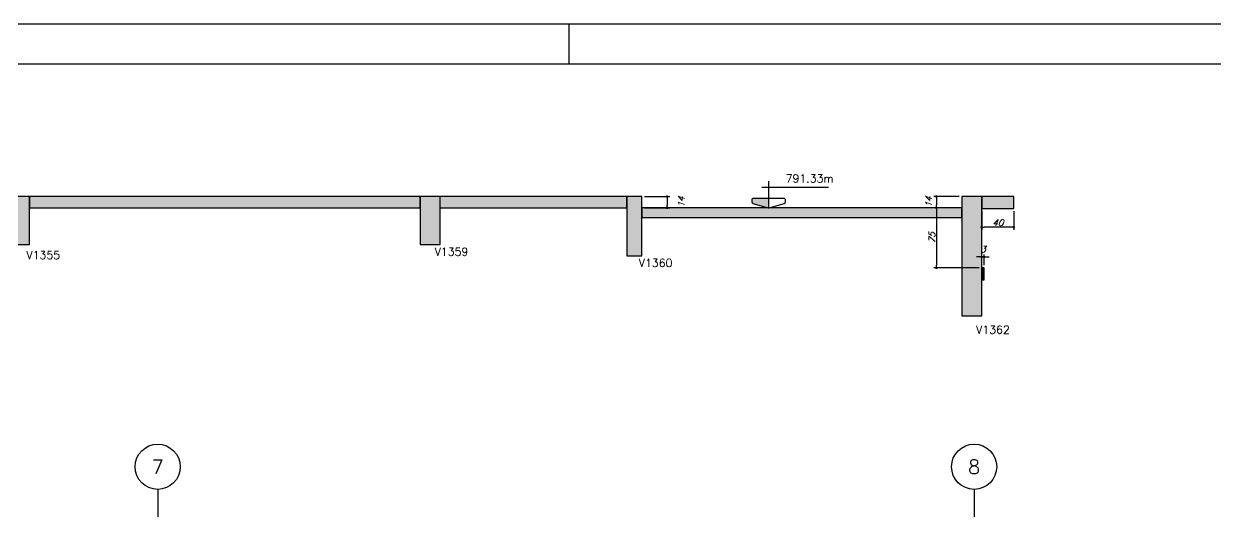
# Model space of a CAD drawing. Extents: x -5051 to 5519, y -2218 to 2282.
# Drawn here: x 2063 to 3551, y 1674 to 2282 of the extents above; entities that cross this region are included whole.
import ezdxf
from ezdxf.enums import TextEntityAlignment as Align

# ---------------------------------------------------------------- set-up
doc = ezdxf.new("R2010")
doc.units = 0
doc.header["$LTSCALE"] = 50
doc.header["$MEASUREMENT"] = 0
doc.linetypes.add('EIXO', pattern=[6.8, 6, -0.4, 0, -0.4])
doc.layers.get('0').update_dxf_attribs({"linetype": 'CONTINUOUS'})
doc.layers.get('DEFPOINTS').update_dxf_attribs({"linetype": 'CONTINUOUS'})
for name, color, linetype in [('F-CORTE', 4, 'CONTINUOUS'), ('F-COTAS', 106, 'CONTINUOUS'), ('F-EIXO', 12, 'EIXO'), ('F-MARGEM', 1, 'CONTINUOUS'), ('F-NÍVEL-VISTA', 2, 'CONTINUOUS'), ('F-SOLIDO-CORTE', 71, 'CONTINUOUS'), ('F-TEXTO', 6, 'CONTINUOUS'), ('F-TEXTO-YELLOW', 2, 'CONTINUOUS')]:
    doc.layers.add(name, color=color, linetype=linetype)
doc.styles.add('CP-TEXT-INCL', font='simplex.shx', dxfattribs={"oblique": 20})
doc.styles.add('MCP', font='simplex.shx')
doc.styles.add('ROMANS', font='simplex.shx')
doc.dimstyles.new('CP-COTAS-50', dxfattribs={"dimscale": 0.64, "dimtxt": 12.5, "dimasz": 5, "dimexe": 5, "dimexo": 5, "dimgap": 2.5, "dimtad": 1, "dimdec": 1, "dimdsep": 46, "dimtxsty": 'CP-TEXT-INCL', "dimblk1": 'DOT', "dimblk2": 'DOT', "dimsah": 1, "dimcen": 9, "dimclrd": 256, "dimclre": 256, "dimclrt": 256, "dimadec": 0, "dimazin": 0, "dimtfac": 1, "dimtdec": 1, "dimtmove": 2, "dimatfit": 3, "dimldrblk": 'DOT', "dimfxl": 5, "dimtolj": 1, "dimarcsym": 0})

# ---------------------------------------------------------------- blocks, each defined once
blk = doc.blocks.new('*U205')
at = {"layer": 'F-EIXO'}
blk.add_line((0, 0), (0, -2508.4), dxfattribs=at)
at = {"layer": 'F-EIXO', "color": 2, "linetype": 'Continuous'}
blk.add_circle((0, 28.2), 28.2, dxfattribs=at)
at = {"layer": 'F-TEXTO', "style": 'ROMANS'}
blk.add_attdef('EIXO', text='', height=17.5, rotation=360, dxfattribs=at).set_placement((0, 28.2), align=Align.MIDDLE_CENTER)
blk = doc.blocks.new('_DOT')
at = {"color": 0, "linetype": 'ByBlock'}
blk.add_line((-0.5, 0), (-1, 0), dxfattribs=at)
at = {"color": 0, "linetype": 'ByBlock', "const_width": 0.5}
blk.add_lwpolyline([(-0.25, 0, 1), (0.25, 0, 1)], format="xyb", close=True, dxfattribs=at)
blk = doc.blocks.new('*D226')
at = {"layer": 'DEFPOINTS', "color": 0, "linetype": 'Continuous', "transparency": 16777216}
for p in [(2835, 2066.7), (2835, 2052.7), (2866.5, 2052.7)]:
    blk.add_point(p, dxfattribs=at)
at = {"layer": 'F-COTAS', "linetype": 'Continuous', "lineweight": -2, "transparency": 16777216}
for p, q in [((2838.2, 2066.7), (2869.7, 2066.7)), ((2866.5, 2063.5), (2866.5, 2055.9)), ((2838.2, 2052.7), (2869.7, 2052.7))]:
    blk.add_line(p, q, dxfattribs=at)
at = {"layer": 'F-COTAS', "linetype": 'Continuous', "lineweight": -2, "transparency": 16777216, "xscale": 3.2, "yscale": 3.2, "zscale": 3.2}
for p, rotation in [((2866.5, 2066.7), 90), ((2866.5, 2052.7), 270)]:
    blk.add_blockref('_DOT', p, dxfattribs=dict(at, rotation=rotation))
at = {"layer": 'F-COTAS', "linetype": 'Continuous', "transparency": 16777216, "insert": (2884.1, 2059.7), "char_height": 8, "attachment_point": 5, "rotation": 90, "style": 'CP-TEXT-INCL'}
blk.add_mtext('\\A1;14', dxfattribs=at)
blk = doc.blocks.new('*D227')
at = {"layer": 'DEFPOINTS', "color": 0, "linetype": 'Continuous', "transparency": 16777216}
for p in [(3234.5, 2066.7), (3202.9, 2052.7), (3234.5, 2052.7)]:
    blk.add_point(p, dxfattribs=at)
at = {"layer": 'F-COTAS', "linetype": 'Continuous', "lineweight": -2, "transparency": 16777216}
for p, q in [((3231.3, 2066.7), (3199.7, 2066.7)), ((3202.9, 2063.5), (3202.9, 2055.9)), ((3231.3, 2052.7), (3199.7, 2052.7))]:
    blk.add_line(p, q, dxfattribs=at)
at = {"layer": 'F-COTAS', "linetype": 'Continuous', "lineweight": -2, "transparency": 16777216, "xscale": 3.2, "yscale": 3.2, "zscale": 3.2}
for p, rotation in [((3202.9, 2066.7), 90), ((3202.9, 2052.7), 270)]:
    blk.add_blockref('_DOT', p, dxfattribs=dict(at, rotation=rotation))
at = {"layer": 'F-COTAS', "linetype": 'Continuous', "transparency": 16777216, "insert": (3193.3, 2059.7), "char_height": 8, "attachment_point": 5, "rotation": 90, "style": 'CP-TEXT-INCL'}
blk.add_mtext('\\A1;14', dxfattribs=at)
blk = doc.blocks.new('*D228')
at = {"layer": 'DEFPOINTS', "color": 0, "linetype": 'Continuous', "transparency": 16777216}
for p in [(3234.5, 2052.7), (3202.9, 1977.7), (3259.5, 1977.7)]:
    blk.add_point(p, dxfattribs=at)
at = {"layer": 'F-COTAS', "linetype": 'Continuous', "lineweight": -2, "transparency": 16777216}
for p, q in [((3231.3, 2052.7), (3199.7, 2052.7)), ((3202.9, 2049.5), (3202.9, 1980.9)), ((3256.3, 1977.7), (3199.7, 1977.7))]:
    blk.add_line(p, q, dxfattribs=at)
at = {"layer": 'F-COTAS', "linetype": 'Continuous', "lineweight": -2, "transparency": 16777216, "xscale": 3.2, "yscale": 3.2, "zscale": 3.2}
for p, rotation in [((3202.9, 2052.7), 90), ((3202.9, 1977.7), 270)]:
    blk.add_blockref('_DOT', p, dxfattribs=dict(at, rotation=rotation))
at = {"layer": 'F-COTAS', "linetype": 'Continuous', "transparency": 16777216, "insert": (3197.3, 2015.2), "char_height": 8, "attachment_point": 5, "rotation": 90, "style": 'CP-TEXT-INCL'}
blk.add_mtext('\\A1;75', dxfattribs=at)
blk = doc.blocks.new('*D229')
at = {"layer": 'DEFPOINTS', "color": 0, "linetype": 'Continuous', "transparency": 16777216}
for p in [(3259.5, 1991.3), (3259.5, 1982.7), (3262.5, 1977.7)]:
    blk.add_point(p, dxfattribs=at)
at = {"layer": 'F-COTAS', "linetype": 'Continuous', "lineweight": -2, "transparency": 16777216}
for p, q in [((3259.5, 1985.9), (3259.5, 1994.5)), ((3262.5, 1980.9), (3262.5, 1994.5)), ((3256.3, 1991.3), (3253.1, 1991.3)), ((3262.5, 1991.3), (3259.5, 1991.3)), ((3265.7, 1991.3), (3268.9, 1991.3))]:
    blk.add_line(p, q, dxfattribs=at)
at = {"layer": 'F-COTAS', "linetype": 'Continuous', "lineweight": -2, "transparency": 16777216, "xscale": 3.2, "yscale": 3.2, "zscale": 3.2}
blk.add_blockref('_DOT', (3259.5, 1991.3), dxfattribs=at)
at = {"layer": 'F-COTAS', "linetype": 'Continuous', "lineweight": -2, "transparency": 16777216, "xscale": 3.2, "yscale": 3.2, "zscale": 3.2, "rotation": 180}
blk.add_blockref('_DOT', (3262.5, 1991.3), dxfattribs=at)
at = {"layer": 'F-COTAS', "linetype": 'Continuous', "transparency": 16777216, "insert": (3261, 2000.9), "char_height": 8, "attachment_point": 5, "style": 'CP-TEXT-INCL'}
blk.add_mtext('\\A1;3', dxfattribs=at)
blk = doc.blocks.new('*D230')
at = {"layer": 'DEFPOINTS', "color": 0, "linetype": 'Continuous', "transparency": 16777216}
for p in [(3259.5, 2051.7), (3299.5, 2051.7), (3259.5, 2028.5)]:
    blk.add_point(p, dxfattribs=at)
at = {"layer": 'F-COTAS', "linetype": 'Continuous', "lineweight": -2, "transparency": 16777216}
for p, q in [((3259.5, 2048.5), (3259.5, 2025.3)), ((3299.5, 2048.5), (3299.5, 2025.3)), ((3296.3, 2028.5), (3262.7, 2028.5))]:
    blk.add_line(p, q, dxfattribs=at)
at = {"layer": 'F-COTAS', "linetype": 'Continuous', "lineweight": -2, "transparency": 16777216, "xscale": 3.2, "yscale": 3.2, "zscale": 3.2, "rotation": 180}
blk.add_blockref('_DOT', (3259.5, 2028.5), dxfattribs=at)
at = {"layer": 'F-COTAS', "linetype": 'Continuous', "lineweight": -2, "transparency": 16777216, "xscale": 3.2, "yscale": 3.2, "zscale": 3.2}
blk.add_blockref('_DOT', (3299.5, 2028.5), dxfattribs=at)
at = {"layer": 'F-COTAS', "linetype": 'Continuous', "transparency": 16777216, "insert": (3279.5, 2034.1), "char_height": 8, "attachment_point": 5, "style": 'CP-TEXT-INCL'}
blk.add_mtext('\\A1;40', dxfattribs=at)
blk = doc.blocks.new('Nível - Vista')
at = {"layer": 'F-NÍVEL-VISTA'}
blk.add_hatch(color=71, dxfattribs=at).paths.add_polyline_path([(0, 0.238), (-0.38, 0.238, 0.414214), (-0.42, 0.198), (-0.42, 0.148, 0.331206), (-0.391, 0.11), (-0.011, 0.002, 0.072993), (0, 0)])
at = {"layer": 'F-NÍVEL-VISTA', "color": 2}
for p, q in [((0, 0.67), (0, 0)), ((-0.168, 0.521), (1.493, 0.521))]:
    blk.add_line(p, q, dxfattribs=at)
blk.add_lwpolyline([(-0.011, 0.002, 0.146769), (0.011, 0.002), (0.391, 0.11, 0.331206), (0.42, 0.148), (0.42, 0.198, 0.414214), (0.38, 0.238), (-0.38, 0.238, 0.414214), (-0.42, 0.198), (-0.42, 0.148, 0.331206), (-0.391, 0.11), (-0.011, 0.002, 0.146769), (0.011, 0.002)], format="xyb", dxfattribs=at)
at = {"layer": 'F-TEXTO', "color": 3, "style": 'MCP'}
for tag, p in [('NÍVEL', (1.026, 0.636)), ('NÍVEL_DETALHE', (1.02, 0.186))]:
    blk.add_attdef(tag, text='', height=0.2, dxfattribs=at).set_placement(p, align=Align.CENTER)
blk = doc.blocks.new('A0-5L_900')
at = {"layer": 'F-MARGEM', "color": 2}
blk.add_line((155.9, 90), (155.9, 89), dxfattribs=at)
blk.add_lwpolyline([(0, 0), (0, 90), (211.4, 90), (211.4, 0)], close=True, dxfattribs=at)
at = {"layer": 'F-MARGEM', "color": 7}
blk.add_lwpolyline([(2.5, 89), (210.4, 89), (210.4, 1), (2.5, 1)], close=True, dxfattribs=at)

msp = doc.modelspace()

# ---------------------------------------------------------------- hatches: boundary and pattern name
at = {"layer": 'F-SOLIDO-CORTE', "linetype": 'Continuous'}
for points in [[(2051, 2042.391), (2051, 2030.981), (2051, 2006.684), (2058.694, 2006.684), (2066.387, 2006.684), (2070, 2006.684), (2070, 2030.978), (2070, 2042.388), (2070, 2066.684), (2062.307, 2066.684), (2058.694, 2066.684), (2051, 2066.684)], [(2129.82, 2066.684), (2097.542, 2066.684), (2073.528, 2066.684), (2072.643, 2066.684), (2072.227, 2066.684), (2070, 2066.684), (2070, 2061.016), (2070, 2058.354), (2070, 2052.684), (2072.227, 2052.684), (2072.973, 2052.684), (2073.528, 2052.684), (2105.805, 2052.684), (2129.82, 2052.684), (2137.006, 2052.684), (2363.624, 2052.684), (2431.674, 2052.684), (2498.004, 2052.684), (2533.305, 2052.684), (2542.306, 2052.684), (2558, 2052.684), (2558, 2062.107), (2558, 2064.113), (2558, 2066.684), (2542.306, 2066.684), (2519.871, 2066.684), (2498.004, 2066.684), (2429.954, 2066.684), (2363.624, 2066.684), (2137.006, 2066.684)], [(2558, 2026.304), (2558, 2017.703), (2558, 2006.684), (2562.591, 2006.684), (2579.08, 2006.684), (2582.592, 2006.684), (2582.711, 2006.684), (2582.905, 2006.684), (2583, 2006.684), (2583, 2029.997), (2583, 2041.395), (2583, 2066.684), (2582.806, 2066.684), (2582.711, 2066.684), (2582.592, 2066.684), (2566.103, 2066.684), (2562.591, 2066.684), (2558, 2066.684)], [(2664.108, 2066.684), (2663.718, 2066.684), (2583, 2066.684), (2582.663, 2066.684), (2582.592, 2066.684), (2582.592, 2057.262), (2582.592, 2055.255), (2582.592, 2052.684), (2582.866, 2052.684), (2583, 2052.684), (2663.718, 2052.684), (2664.108, 2052.684), (2736.28, 2052.684), (2816, 2052.684), (2816, 2055.563), (2816, 2058.742), (2816, 2066.684), (2725.468, 2066.684)], [(2816, 2051.471), (2816, 2034.666), (2816, 1992.684), (2826.779, 1992.684), (2830.685, 1992.684), (2835, 1992.684), (2835, 2007.898), (2835, 2024.703), (2835, 2066.684), (2831.094, 2066.684), (2826.779, 2066.684), (2816, 2066.684)], [(3234.5, 1970.306), (3234.5, 1947.75), (3234.5, 1917.684), (3239.545, 1917.684), (3255.715, 1917.684), (3259.5, 1917.684), (3259.5, 2014.063), (3259.5, 2036.619), (3259.5, 2066.684), (3243.329, 2066.684), (3239.545, 2066.684), (3234.5, 2066.684)], [(3265.875, 2066.684), (3262.415, 2066.684), (3259.5, 2066.684), (3259.5, 2056.982), (3259.5, 2054.711), (3259.5, 2051.684), (3262.728, 2051.684), (3265.875, 2051.684), (3272.7, 2051.684), (3273.113, 2051.684), (3299.5, 2051.684), (3299.5, 2052.895), (3299.5, 2055.987), (3299.5, 2066.684), (3273.113, 2066.684), (3272.7, 2066.684)], [(3133.967, 2052.684), (3125.075, 2052.684), (3007.855, 2052.684), (2925.722, 2052.684), (2835, 2052.684), (2835, 2050.217), (2835, 2047.492), (2835, 2040.684), (2917.133, 2040.684), (3007.855, 2040.684), (3125.075, 2040.684), (3133.768, 2040.684), (3141.954, 2040.684), (3234.5, 2040.684), (3234.5, 2048.446), (3234.5, 2050.263), (3234.5, 2052.684), (3141.954, 2052.684)], [(3262.061, 1962.684), (3262.5, 1962.684), (3262.5, 1963.508), (3262.5, 1965.704), (3262.5, 1977.684), (3262.335, 1977.684), (3261.896, 1977.684), (3259.5, 1977.684), (3259.5, 1976.86), (3259.5, 1974.665), (3259.5, 1962.684), (3261.896, 1962.684)]]:
    msp.add_hatch(color=256, dxfattribs=at).paths.add_polyline_path(points, flags=16)

# ---------------------------------------------------------------- linework, layer by layer
at = {"layer": 'F-CORTE', "linetype": 'Continuous'}
for points in [[(2582.592, 2066.684), (2582.711, 2066.684), (2582.592, 2066.684), (2566.103, 2066.684), (2562.591, 2066.684), (2558, 2066.684), (2129.82, 2066.684), (2070, 2066.684), (2062.307, 2066.684), (2058.694, 2066.684), (2051, 2066.684), (1295.738, 2066.684)], [(2058.694, 2006.684), (2066.387, 2006.684), (2070, 2006.684), (2070, 2030.978), (2070, 2042.388), (2070, 2052.684), (2072.227, 2052.684), (2072.973, 2052.684), (2073.528, 2052.684), (2105.805, 2052.684), (2129.82, 2052.684), (2137.006, 2052.684), (2363.624, 2052.684), (2431.674, 2052.684), (2498.004, 2052.684), (2533.305, 2052.684), (2542.306, 2052.684), (2558, 2052.684), (2558, 2026.304), (2558, 2006.684), (2562.591, 2006.684), (2579.08, 2006.684), (2582.592, 2006.684), (2582.711, 2006.684), (2582.905, 2006.684), (2583, 2006.684), (2583, 2029.997), (2583, 2041.395), (2583, 2052.684), (2663.718, 2052.684), (2664.108, 2052.684), (2736.28, 2052.684), (2816, 2052.684), (2816, 2051.471), (2816, 1992.684), (2826.779, 1992.684), (2830.685, 1992.684), (2835, 1992.684), (2835, 2007.898), (2835, 2024.703), (2835, 2040.684), (2917.133, 2040.684), (3007.855, 2040.684), (3125.075, 2040.684), (3133.768, 2040.684), (3141.954, 2040.684), (3234.5, 2040.684), (3234.5, 1970.306), (3234.5, 1917.684), (3239.545, 1917.684), (3255.715, 1917.684), (3259.5, 1917.684), (3259.5, 1962.684), (3262.061, 1962.684), (3262.5, 1962.684), (3262.5, 1963.508), (3262.5, 1965.704), (3262.5, 1977.684), (3262.335, 1977.684), (3261.896, 1977.684), (3259.5, 1977.684), (3259.5, 2014.063), (3259.5, 2036.619), (3259.5, 2051.684), (3262.728, 2051.684), (3265.875, 2051.684), (3272.7, 2051.684), (3273.113, 2051.684), (3299.5, 2051.684), (3299.5, 2052.895), (3299.5, 2055.987), (3299.5, 2066.684), (3265.875, 2066.684), (3259.5, 2066.684), (3243.329, 2066.684), (3239.545, 2066.684), (3234.5, 2066.684), (3234.5, 2052.684), (3133.967, 2052.684), (2835, 2052.684), (2835, 2066.684), (2831.094, 2066.684), (2826.779, 2066.684), (2816, 2066.684), (2664.108, 2066.684), (2583, 2066.684), (2582.806, 2066.684), (2582.781, 2066.684)], [(2582.592, 2057.262), (2582.592, 2055.255), (2582.592, 2052.684)], [(2583, 2066.684), (2582.806, 2066.684), (2582.711, 2066.684)]]:
    msp.add_lwpolyline(points, dxfattribs=at)
at = {"layer": 'F-SOLIDO-CORTE', "linetype": 'Continuous'}
for points in [[(2051, 2042.391), (2051, 2030.981), (2051, 2006.684), (2058.694, 2006.684), (2066.387, 2006.684), (2070, 2006.684), (2070, 2030.978), (2070, 2042.388), (2070, 2066.684), (2062.307, 2066.684), (2058.694, 2066.684), (2051, 2066.684), (2051, 2042.391)], [(2129.82, 2066.684), (2097.542, 2066.684), (2073.528, 2066.684), (2072.643, 2066.684), (2072.227, 2066.684), (2070, 2066.684), (2070, 2061.016), (2070, 2058.354), (2070, 2052.684), (2072.227, 2052.684), (2072.973, 2052.684), (2073.528, 2052.684), (2105.806, 2052.684), (2129.82, 2052.684), (2137.006, 2052.684), (2363.624, 2052.684), (2431.674, 2052.684), (2498.004, 2052.684), (2533.305, 2052.684), (2542.306, 2052.684), (2558, 2052.684), (2558, 2062.107), (2558, 2064.113), (2558, 2066.684), (2542.306, 2066.684), (2519.871, 2066.684), (2498.004, 2066.684), (2429.954, 2066.684), (2363.624, 2066.684), (2137.006, 2066.684), (2129.82, 2066.684)], [(2558, 2026.304), (2558, 2017.703), (2558, 2006.684), (2562.591, 2006.684), (2579.08, 2006.684), (2582.592, 2006.684), (2582.711, 2006.684), (2582.905, 2006.684), (2583, 2006.684), (2583, 2029.997), (2583, 2041.395), (2583, 2066.684), (2582.806, 2066.684), (2582.711, 2066.684), (2582.592, 2066.684), (2566.103, 2066.684), (2562.591, 2066.684), (2558, 2066.684), (2558, 2026.304)], [(2664.108, 2066.684), (2663.718, 2066.684), (2583, 2066.684), (2582.663, 2066.684), (2582.592, 2066.684), (2582.592, 2057.262), (2582.592, 2055.255), (2582.592, 2052.684), (2582.866, 2052.684), (2583, 2052.684), (2663.718, 2052.684), (2664.108, 2052.684), (2736.28, 2052.684), (2816, 2052.684), (2816, 2055.563), (2816, 2058.742), (2816, 2066.684), (2725.468, 2066.684), (2664.108, 2066.684)], [(2816, 2051.471), (2816, 2034.666), (2816, 1992.684), (2826.779, 1992.684), (2830.685, 1992.684), (2835, 1992.684), (2835, 2007.898), (2835, 2024.703), (2835, 2066.684), (2831.094, 2066.684), (2826.779, 2066.684), (2816, 2066.684), (2816, 2051.471)], [(3234.5, 1970.306), (3234.5, 1947.75), (3234.5, 1917.684), (3239.545, 1917.684), (3255.715, 1917.684), (3259.5, 1917.684), (3259.5, 2014.063), (3259.5, 2036.619), (3259.5, 2066.684), (3243.329, 2066.684), (3239.545, 2066.684), (3234.5, 2066.684), (3234.5, 1970.306)], [(3265.875, 2066.684), (3262.415, 2066.684), (3259.5, 2066.684), (3259.5, 2056.982), (3259.5, 2054.711), (3259.5, 2051.684), (3262.728, 2051.684), (3265.875, 2051.684), (3272.7, 2051.684), (3273.113, 2051.684), (3299.5, 2051.684), (3299.5, 2052.895), (3299.5, 2055.987), (3299.5, 2066.684), (3273.113, 2066.684), (3272.7, 2066.684), (3265.875, 2066.684)], [(3133.967, 2052.684), (3125.075, 2052.684), (3007.855, 2052.684), (2925.722, 2052.684), (2835, 2052.684), (2835, 2050.217), (2835, 2047.492), (2835, 2040.684), (2917.133, 2040.684), (3007.855, 2040.684), (3125.075, 2040.684), (3133.768, 2040.684), (3141.954, 2040.684), (3234.5, 2040.684), (3234.5, 2048.446), (3234.5, 2050.263), (3234.5, 2052.684), (3141.954, 2052.684), (3133.967, 2052.684)], [(3262.061, 1962.684), (3262.5, 1962.684), (3262.5, 1963.508), (3262.5, 1965.704), (3262.5, 1977.684), (3262.335, 1977.684), (3261.896, 1977.684), (3259.5, 1977.684), (3259.5, 1976.86), (3259.5, 1974.665), (3259.5, 1962.684), (3261.896, 1962.684), (3262.061, 1962.684)]]:
    msp.add_lwpolyline(points, dxfattribs=at)

# ---------------------------------------------------------------- block references
at = {"layer": 'F-EIXO', "linetype": 'Continuous'}
for p, values in [((2230, 1701.024), {'EIXO': '7'}), ((3250, 1701.024), {'EIXO': '8'})]:
    msp.add_blockref('*U205', p, dxfattribs=at).add_auto_attribs(values)
at = {"layer": 'F-MARGEM', "linetype": 'Continuous', "xscale": 50, "yscale": 50, "zscale": 50}
msp.add_blockref('A0-5L_900', (-5051.426, -2217.527), dxfattribs=at)
at = {"layer": 'F-NÍVEL-VISTA', "xscale": 50, "yscale": 50, "zscale": 50}
msp.add_blockref('Nível - Vista', (2993.272, 2052.6), dxfattribs=at).add_auto_attribs({'NÍVEL': '791.33m'})

# ---------------------------------------------------------------- texts
at = {"layer": 'F-TEXTO-YELLOW', "linetype": 'Continuous', "style": 'MCP'}
for s, p in [('V1355', (2066.056, 1988.681)), ('V1359', (2576.056, 1992.809)), ('V1360', (2831.056, 1978.809)), ('V1362', (3252.556, 1895.463))]:
    msp.add_text(s, height=10, dxfattribs=at).set_placement(p)

# ---------------------------------------------------------------- dimensions: what is measured, and where the dimension line sits
at = {"layer": 'F-COTAS', "linetype": 'Continuous'}
for base, p1, p2, picture, middle in [((2866.512, 2052.684), (2835, 2066.684), (2835, 2052.684), '*D226', (2884.112, 2059.684)), ((3202.885, 2052.684), (3234.5, 2066.684), (3234.5, 2052.684), '*D227', (3193.285, 2059.684)), ((3202.885, 1977.684), (3234.5, 2052.684), (3259.5, 1977.684), '*D228', (3197.285, 2015.184))]:
    dim = msp.add_linear_dim(base=base, p1=p1, p2=p2, angle=90, dimstyle='CP-COTAS-50', dxfattribs=at)
    dim.commit()
    dim.dimension.update_dxf_attribs({"geometry": picture, "text_midpoint": middle})
for base, p1, p2, picture, middle in [((3259.5, 2028.477), (3299.5, 2051.684), (3259.5, 2051.652), '*D230', (3279.5, 2034.077)), ((3259.5, 1991.28), (3262.5, 1977.684), (3259.5, 1982.731), '*D229', (3261, 2000.88))]:
    dim = msp.add_linear_dim(base=base, p1=p1, p2=p2, dimstyle='CP-COTAS-50', dxfattribs=at)
    dim.commit()
    dim.dimension.update_dxf_attribs({"geometry": picture, "text_midpoint": middle})

doc.saveas('drawing.dxf')
